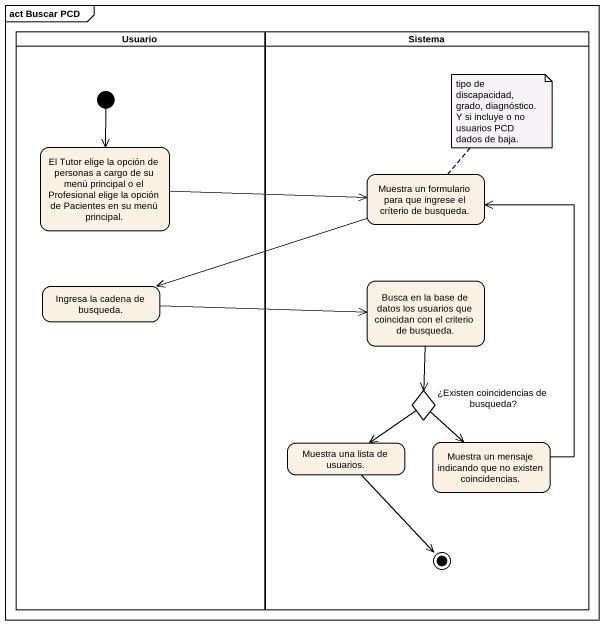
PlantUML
@startuml
mainframe act Buscar PCD
hide empty description
state Usuario <<partition>> {
  state "El Tutor elige la opción de personas a cargo de su menú principal o el Profesional elige la opción de Pacientes en su menú principal." as El_Tutor_elige_la_opción_de
  state "Ingresa la cadena de busqueda." as Ingresa_la_cadena_de
  [*] --> El_Tutor_elige_la_opción_de
}
state Sistema <<partition>> {
  state "Muestra un formulario para que ingrese el críterio de busqueda." as Muestra_un_formulario_para
  state "Busca en la base de datos los usuarios que coincidan con el criterio de busqueda." as Busca_en_la_base_de_datos
  state "¿Existen coincidencias de busqueda?" as Existen_coincidencias_de <<choice>>
  state "Muestra una lista de usuarios." as Muestra_una_lista_de
  state "Muestra un mensaje indicando que no existen coincidencias." as Muestra_un_mensaje
  Muestra_una_lista_de --> [*]
}
El_Tutor_elige_la_opción_de -right-> Muestra_un_formulario_para
Muestra_un_formulario_para -left-> Ingresa_la_cadena_de
Ingresa_la_cadena_de -right-> Busca_en_la_base_de_datos
Busca_en_la_base_de_datos --> Existen_coincidencias_de
Existen_coincidencias_de --> Muestra_una_lista_de
Existen_coincidencias_de --> Muestra_un_mensaje
Muestra_un_mensaje -up-> Muestra_un_formulario_para
note top of Muestra_un_formulario_para
  tipo de discapacidad, grado, diagnóstico.
  Y si incluye o no usuarios PCD dados de baja.
end note
@enduml
